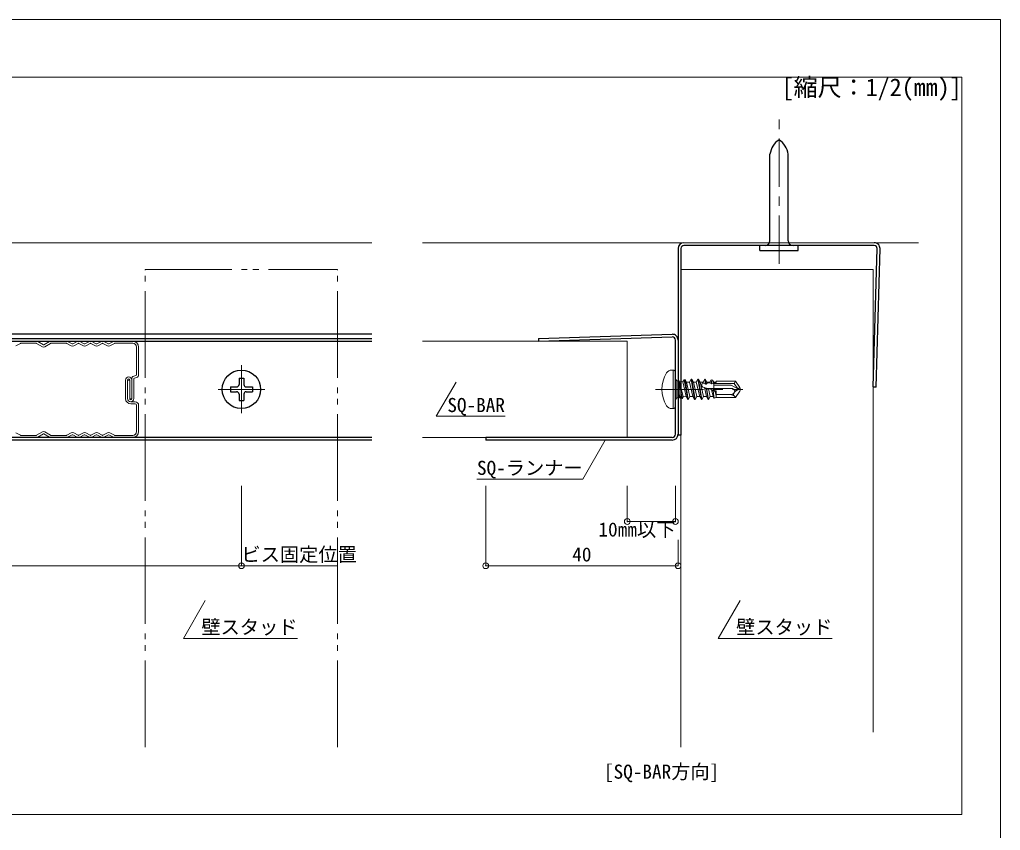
# Model space of a CAD drawing. Units: millimetres on the paper, enlarged 20 times, with parts at other scales. Extents: x -3900 to 3900, y -2694 to 2650.
# Drawn here: x 1861 to 3900, y 964 to 2650 of the extents above; entities that cross this region are included whole.
import ezdxf
from ezdxf.enums import TextEntityAlignment as Align

# ---------------------------------------------------------------- set-up
doc = ezdxf.new("R2010")
doc.units = ezdxf.units.MM
doc.header["$LTSCALE"] = 20
doc.header["$PDMODE"] = 32
doc.header["$PDSIZE"] = 12
doc.linetypes.add('CHAIN1', pattern=[8, 5, -1, 1, -1])
doc.linetypes.add('DOUBLE_CHAIN2', pattern=[12.8, 9, -1, 0.6, -0.6, 0.6, -1])
for name, color, linetype, lineweight in [('1-0_中心線', 7, 'Continuous', 18), ('1-2_野縁受け', 3, 'Continuous', 18), ('1-3_野縁', 2, 'Continuous', 25), ('1-5_寸法', 4, 'Continuous', 9), ('1-6_文字', 7, 'Continuous', 18), ('1-9_躯体他', 4, 'Continuous', 9), ('1-C_ビス・アンカーボルト・強調図形', 2, 'Continuous', 25), ('F-3_野縁', 3, 'Continuous', 18)]:
    doc.layers.add(name, color=color, linetype=linetype, lineweight=lineweight)
doc.layers.add('F-6_文字', color=7, linetype='Continuous')
doc.styles.add('ＭＳ ゴシック', font='')
doc.styles.get('ＭＳ ゴシック').set_extended_font_data('MS Gothic')

msp = doc.modelspace()

# ---------------------------------------------------------------- linework, layer by layer
at = {"layer": '1-0_中心線', "color": 4, "linetype": 'CHAIN1', "lineweight": 9}
for p, q in [((3439.79, 2142.43), (3439.79, 2451.36)), ((2321.89, 1831.47), (2321.89, 1931.49)), ((2273.41, 1881.13), (2370.36, 1881.13)), ((3182.78, 1881.13), (3364.62, 1881.13))]:
    msp.add_line(p, q, dxfattribs=at)
at = {"layer": '1-0_中心線'}
for p, q in [((3219.29, 1921.13), (3216.29, 1921.13)), ((3219.29, 1841.13), (3219.29, 1921.13)), ((3224.29, 1846.13), (3224.29, 1916.13)), ((3224.29, 1902.13), (3227.46, 1898.96)), ((3227.46, 1898.96), (3227.46, 1863.3)), ((3240.18, 1865.69), (3232.83, 1897.08)), ((3232.83, 1897.08), (3239.81, 1896.59)), ((3242.49, 1901.21), (3239.81, 1896.59)), ((3239.81, 1896.59), (3246.6, 1866.13)), ((3242.49, 1901.21), (3244.3, 1901.64)), ((3242.49, 1901.21), (3250.06, 1860.13)), ((3244.3, 1901.64), (3247.48, 1896.13)), ((3257.11, 1902.13), (3253.65, 1896.13)), ((3257.11, 1902.13), (3264.16, 1860.13)), ((3257.11, 1902.13), (3258.11, 1902.13)), ((3258.11, 1902.13), (3261.58, 1896.13)), ((3271.21, 1902.13), (3267.75, 1896.13)), ((3271.21, 1902.13), (3278.26, 1860.13)), ((3271.21, 1902.13), (3272.21, 1902.13)), ((3272.21, 1902.13), (3275.68, 1896.13)), ((3285.31, 1902.13), (3281.85, 1896.13)), ((3285.31, 1902.13), (3287, 1892.06)), ((3285.31, 1902.13), (3286.31, 1902.13)), ((3286.31, 1902.13), (3287.99, 1892.11)), ((3286.31, 1902.13), (3289.78, 1896.13)), ((3298.82, 1901.1), (3295.95, 1896.13)), ((3298.82, 1901.1), (3300.14, 1892.78)), ((3298.82, 1901.1), (3301.44, 1900.36)), ((3301.44, 1900.36), (3303.17, 1892.95)), ((3301.44, 1900.36), (3303.88, 1896.13)), ((3309.29, 1898.13), (3349.11, 1898.13)), ((3309.29, 1898.13), (3309.29, 1895.29)), ((3346.51, 1893.13), (3349.11, 1898.13)), ((3358.49, 1884.74), (3349.11, 1898.13)), ((3254.53, 1866.13), (3247.48, 1896.13)), ((3247.48, 1896.13), (3253.65, 1896.13)), ((3253.65, 1896.13), (3260.7, 1866.13)), ((3268.63, 1866.13), (3261.58, 1896.13)), ((3261.58, 1896.13), (3267.75, 1896.13)), ((3267.75, 1896.13), (3274.8, 1866.13)), ((3282.73, 1866.13), (3275.68, 1896.13)), ((3275.68, 1896.13), (3281.85, 1896.13)), ((3282.39, 1893.81), (3279.94, 1893.67)), ((3309.29, 1877.92), (3281.36, 1885.46)), ((3281.85, 1896.13), (3282.39, 1893.81)), ((3282.39, 1893.81), (3287, 1892.06)), ((3284.56, 1884.6), (3288.9, 1866.13)), ((3284.56, 1884.6), (3288.8, 1881.38)), ((3287.99, 1892.11), (3287, 1892.06)), ((3287.99, 1892.11), (3290.22, 1894.24)), ((3288.8, 1881.38), (3292.36, 1860.13)), ((3289.84, 1881.1), (3288.8, 1881.38)), ((3290.22, 1894.24), (3289.78, 1896.13)), ((3289.78, 1896.13), (3295.95, 1896.13)), ((3289.84, 1881.13), (3293.02, 1882.31)), ((3342.66, 1883.13), (3290, 1883.13)), ((3296.31, 1894.57), (3290.22, 1894.24)), ((3296.83, 1866.13), (3293.02, 1882.31)), ((3295.95, 1896.13), (3296.31, 1894.57)), ((3296.31, 1894.57), (3300.14, 1892.78)), ((3299.61, 1880.53), (3303, 1866.13)), ((3299.61, 1880.53), (3302.53, 1877.68)), ((3303.17, 1892.95), (3300.14, 1892.78)), ((3302.53, 1877.68), (3304.88, 1862.88)), ((3307.02, 1876.46), (3302.53, 1877.68)), ((3303.17, 1892.95), (3304.14, 1895.01)), ((3303.88, 1896.13), (3309.29, 1896.13)), ((3304.14, 1895.01), (3303.88, 1896.13)), ((3309.29, 1895.29), (3304.14, 1895.01)), ((3304.29, 1879.27), (3304.29, 1895.01)), ((3346.51, 1893.13), (3304.29, 1893.13)), ((3340.24, 1890.13), (3304.29, 1890.13)), ((3307.02, 1876.46), (3308.08, 1878.25)), ((3307.02, 1876.46), (3309.29, 1866.75)), ((3309.29, 1873.09), (3308.08, 1878.25)), ((3309.29, 1877.92), (3309.29, 1864.13)), ((3340.24, 1890.13), (3354.29, 1882.01)), ((3345.25, 1881.63), (3342.66, 1883.13)), ((3354.29, 1882.01), (3346.51, 1893.13)), ((3358.49, 1884.74), (3354.29, 1882.01)), ((3354.29, 1882.01), (3359.29, 1881.13)), ((3354.88, 1880.15), (3359.29, 1881.13)), ((3359.29, 1881.13), (3358.49, 1884.74)), ((3224.29, 1860.13), (3227.46, 1863.3)), ((3232.29, 1863.43), (3227.46, 1863.3)), ((3232.29, 1871.59), (3234.33, 1862.95)), ((3232.29, 1868.24), (3233.04, 1865.19)), ((3232.29, 1865.14), (3233.04, 1865.19)), ((3234.33, 1862.95), (3233.04, 1865.19)), ((3234.33, 1862.95), (3238.08, 1862.07)), ((3240.18, 1865.69), (3246.39, 1866.13)), ((3246.39, 1866.13), (3246.6, 1866.13)), ((3250.06, 1860.13), (3246.6, 1866.13)), ((3250.06, 1860.13), (3251.06, 1860.13)), ((3254.53, 1866.13), (3260.7, 1866.13)), ((3264.16, 1860.13), (3260.7, 1866.13)), ((3264.16, 1860.13), (3265.16, 1860.13)), ((3268.63, 1866.13), (3274.8, 1866.13)), ((3278.26, 1860.13), (3274.8, 1866.13)), ((3278.26, 1860.13), (3279.26, 1860.13)), ((3282.73, 1866.13), (3288.9, 1866.13)), ((3292.36, 1860.13), (3288.9, 1866.13)), ((3292.36, 1860.13), (3293.36, 1860.13)), ((3296.83, 1866.13), (3303, 1866.13)), ((3304.88, 1862.88), (3303, 1866.13)), ((3304.88, 1862.88), (3309.29, 1864.13)), ((3338.76, 1870.13), (3309.29, 1870.13)), ((3309.29, 1864.13), (3349.11, 1864.13)), ((3346.3, 1874.06), (3346.78, 1874.74)), ((3346.81, 1866.61), (3349.11, 1864.13)), ((3219.29, 1841.13), (3216.29, 1841.13))]:
    msp.add_line(p, q, dxfattribs=at)
for points in [[(3232.29, 1863.43), (3232.29, 1898.83), (3227.46, 1898.96)], [(3244.3, 1901.64), (3251.06, 1860.13), (3254.53, 1866.13)], [(3258.11, 1902.13), (3265.16, 1860.13), (3268.63, 1866.13)], [(3272.21, 1902.13), (3279.26, 1860.13), (3282.73, 1866.13)], [(3232.29, 1896.27), (3238.08, 1862.07), (3240.18, 1865.69)], [(3289.84, 1881.13), (3293.36, 1860.13), (3296.83, 1866.13)], [(3349.11, 1864.13), (3358.49, 1877.52), (3359.29, 1881.13)]]:
    msp.add_lwpolyline(points, dxfattribs=at)
for centre, radius, start, end in [((3216.29, 1909.13), 12, 90, 148.10921), ((3219.29, 1916.13), 5, 0, 90), ((3261.29, 1881.13), 65, 148.10921, 211.89079), ((3286.79, 1890.63), 7.5, 156.07927, 223.54462), ((3342.85, 1877.48), 4.79, 325, 60), ((3351.97, 1893.27), 13.44, 240, 282.5), ((3357.79, 1867.03), 13.44, 102.5, 145), ((3338.76, 1879.34), 9.21, 270, 325), ((3338.76, 1859.14), 10.98, 42.84567, 90), ((3351.16, 1870.65), 5.94, 145, 222.84567), ((3216.29, 1853.13), 12, 211.89079, 270), ((3219.29, 1846.13), 5, 270, 0)]:
    msp.add_arc(centre, radius, start, end, dxfattribs=at)
at = {"layer": '1-2_野縁受け', "linetype": 'DOUBLE_CHAIN2'}
for p, q in [((2121.89, 1137.27), (2121.89, 2130.13)), ((2121.89, 2130.13), (2521.89, 2130.13)), ((2521.89, 1137.27), (2521.89, 2130.13))]:
    msp.add_line(p, q, dxfattribs=at)
at = {"layer": '1-2_野縁受け'}
for p, q in [((3235.79, 2130.13), (3235.79, 1137.27)), ((3635.79, 2130.13), (3235.79, 2130.13)), ((3635.79, 1168.44), (3635.79, 2130.13)), ((1863.14, 1981.13), (1895.64, 1981.13)), ((1910.14, 1973.56), (1898.29, 1980.42)), ((1922.99, 1980.42), (1911.14, 1973.56)), ((1958.14, 1981.13), (1925.64, 1981.13)), ((1970.18, 1975.54), (1960.59, 1980.53)), ((1980.69, 1980.53), (1971.1, 1975.54)), ((1995.18, 1975.54), (1985.59, 1980.53)), ((2005.69, 1980.53), (1996.1, 1975.54)), ((2020.18, 1975.54), (2010.59, 1980.53)), ((2030.69, 1980.53), (2021.1, 1975.54)), ((2045.18, 1975.54), (2035.59, 1980.53)), ((2055.69, 1980.53), (2046.1, 1975.54)), ((2096.14, 1981.13), (2058.14, 1981.13)), ((2698.54, 1981.13), (3124.29, 1981.13)), ((3124.29, 1781.13), (3124.29, 1981.13)), ((1862.68, 1976.72), (1853.09, 1971.73)), ((1863.14, 1976.83), (1895.64, 1976.83)), ((1896.14, 1976.69), (1907.99, 1969.84)), ((1925.14, 1976.69), (1913.29, 1969.84)), ((1958.14, 1976.83), (1925.64, 1976.83)), ((1968.19, 1971.73), (1958.6, 1976.72)), ((1982.68, 1976.72), (1973.09, 1971.73)), ((1993.19, 1971.73), (1983.6, 1976.72)), ((2007.68, 1976.72), (1998.09, 1971.73)), ((2018.19, 1971.73), (2008.6, 1976.72)), ((2032.68, 1976.72), (2023.09, 1971.73)), ((2043.19, 1971.73), (2033.6, 1976.72)), ((2057.68, 1976.72), (2048.09, 1971.73)), ((2096.14, 1976.83), (2058.14, 1976.83)), ((2103.84, 1911.64), (2103.84, 1969.13)), ((2108.14, 1911.64), (2108.14, 1969.13)), ((2080.94, 1900.53), (2080.94, 1861.73)), ((2089.54, 1900.48), (2089.54, 1861.73)), ((2093.84, 1902.91), (2093.84, 1861.73)), ((2098.12, 1908.66), (2102.63, 1910.01)), ((2098.14, 1902.91), (2098.14, 1861.73)), ((2103.86, 1905.9), (2099.35, 1904.54)), ((2093.84, 1861.68), (2089.54, 1861.68)), ((2100.84, 1855.28), (2091.69, 1855.28)), ((2100.84, 1850.98), (2091.69, 1850.98)), ((2103.84, 1847.98), (2103.84, 1793.13)), ((2108.14, 1847.98), (2108.14, 1793.13)), ((1862.68, 1785.54), (1853.09, 1790.53)), ((1863.14, 1785.43), (1895.64, 1785.43)), ((1863.14, 1781.13), (1895.64, 1781.13)), ((1896.14, 1785.56), (1907.99, 1792.42)), ((1910.14, 1788.69), (1898.29, 1781.84)), ((1922.99, 1781.84), (1911.14, 1788.69)), ((1925.14, 1785.56), (1913.29, 1792.42)), ((1958.14, 1785.43), (1925.64, 1785.43)), ((1958.14, 1781.13), (1925.64, 1781.13)), ((1968.19, 1790.53), (1958.6, 1785.54)), ((1970.18, 1786.72), (1960.59, 1781.73)), ((1980.69, 1781.73), (1971.1, 1786.72)), ((1982.68, 1785.54), (1973.09, 1790.53)), ((1993.19, 1790.53), (1983.6, 1785.54)), ((1995.18, 1786.72), (1985.59, 1781.73)), ((2005.69, 1781.73), (1996.1, 1786.72)), ((2007.68, 1785.54), (1998.09, 1790.53)), ((2018.19, 1790.53), (2008.6, 1785.54)), ((2020.18, 1786.72), (2010.59, 1781.73)), ((2030.69, 1781.73), (2021.1, 1786.72)), ((2032.68, 1785.54), (2023.09, 1790.53)), ((2043.19, 1790.53), (2033.6, 1785.54)), ((2045.18, 1786.72), (2035.59, 1781.73)), ((2055.69, 1781.73), (2046.1, 1786.72)), ((2057.68, 1785.54), (2048.09, 1790.53)), ((2096.14, 1785.43), (2058.14, 1785.43)), ((2096.14, 1781.13), (2058.14, 1781.13)), ((3124.29, 1781.13), (2698.54, 1781.13))]:
    msp.add_line(p, q, dxfattribs=at)
msp.add_lwpolyline([(2089.54, 1900.48), (2085.24, 1900.48), (2085.24, 1861.73)], dxfattribs=at)
for centre, radius, start, end in [((1863.14, 1975.83), 5.3, 90, 117.47846), ((1895.64, 1975.83), 5.3, 59.94794, 90), ((1925.64, 1975.83), 5.3, 90, 120.05206), ((1958.14, 1975.83), 5.3, 62.52154, 90), ((1983.14, 1975.83), 5.3, 90, 117.47846), ((1983.14, 1975.83), 5.3, 62.52154, 90), ((2008.14, 1975.83), 5.3, 90, 117.47846), ((2008.14, 1975.83), 5.3, 62.52154, 90), ((2033.14, 1975.83), 5.3, 90, 117.47846), ((2033.14, 1975.83), 5.3, 62.52154, 90), ((2058.14, 1975.83), 5.3, 90, 117.47846), ((2096.14, 1969.13), 12, 0, 90), ((1863.14, 1975.83), 1, 90, 117.47846), ((1895.64, 1975.83), 1, 59.94794, 90), ((1910.64, 1974.43), 5.3, 239.94794, 300.05206), ((1910.64, 1974.43), 1, 239.94794, 300.05206), ((1925.64, 1975.83), 1, 90, 120.05206), ((1958.14, 1975.83), 1, 62.52154, 90), ((1970.64, 1976.43), 5.3, 242.52154, 297.47846), ((1970.64, 1976.43), 1, 242.52154, 297.47846), ((1983.14, 1975.83), 1, 90, 117.47846), ((1983.14, 1975.83), 1, 62.52154, 90), ((1995.64, 1976.43), 5.3, 242.52154, 297.47846), ((1995.64, 1976.43), 1, 242.52154, 297.47846), ((2008.14, 1975.83), 1, 90, 117.47846), ((2008.14, 1975.83), 1, 62.52154, 90), ((2020.64, 1976.43), 5.3, 242.52154, 297.47846), ((2020.64, 1976.43), 1, 242.52154, 297.47846), ((2033.14, 1975.83), 1, 90, 117.47846), ((2033.14, 1975.83), 1, 62.52154, 90), ((2045.64, 1976.43), 5.3, 242.52154, 297.47846), ((2045.64, 1976.43), 1, 242.52154, 297.47846), ((2058.14, 1975.83), 1, 90, 117.47846), ((2096.14, 1969.13), 7.7, 0, 90), ((2087.39, 1900.53), 6.45, 90, 180), ((2087.39, 1900.48), 2.15, 90, 180), ((2087.39, 1900.53), 6.45, 0, 90), ((2087.39, 1900.48), 2.15, 0, 90), ((2099.84, 1902.91), 6, 106.7, 180), ((2099.84, 1902.91), 1.7, 106.7, 180), ((2102.14, 1911.64), 1.7, 286.7, 360), ((2102.14, 1911.64), 6, 286.7, 360), ((2091.69, 1861.73), 10.75, 180, 270), ((2091.69, 1861.73), 6.45, 180, 270), ((2091.69, 1861.73), 2.15, 180, 270), ((2091.69, 1861.73), 2.15, 270, 0), ((2091.69, 1861.73), 6.45, 270, 0), ((2100.84, 1847.98), 7.3, 0, 90), ((2100.84, 1847.98), 3, 0, 90), ((1863.14, 1786.43), 5.3, 242.52154, 270), ((1863.14, 1786.43), 1, 242.52154, 270), ((1895.64, 1786.43), 1, 270, 300.05206), ((1895.64, 1786.43), 5.3, 270, 300.05206), ((1910.64, 1787.83), 5.3, 59.94794, 120.05206), ((1910.64, 1787.83), 1, 59.94794, 120.05206), ((1925.64, 1786.43), 5.3, 239.94794, 270), ((1925.64, 1786.43), 1, 239.94794, 270), ((1958.14, 1786.43), 1, 270, 297.47846), ((1958.14, 1786.43), 5.3, 270, 297.47846), ((1970.64, 1785.83), 5.3, 62.52154, 117.47846), ((1970.64, 1785.83), 1, 62.52154, 117.47846), ((1983.14, 1786.43), 5.3, 242.52154, 270), ((1983.14, 1786.43), 1, 242.52154, 270), ((1983.14, 1786.43), 1, 270, 297.47846), ((1983.14, 1786.43), 5.3, 270, 297.47846), ((1995.64, 1785.83), 5.3, 62.52154, 117.47846), ((1995.64, 1785.83), 1, 62.52154, 117.47846), ((2008.14, 1786.43), 5.3, 242.52154, 270), ((2008.14, 1786.43), 1, 242.52154, 270), ((2008.14, 1786.43), 1, 270, 297.47846), ((2008.14, 1786.43), 5.3, 270, 297.47846), ((2020.64, 1785.83), 5.3, 62.52154, 117.47846), ((2020.64, 1785.83), 1, 62.52154, 117.47846), ((2033.14, 1786.43), 5.3, 242.52154, 270), ((2033.14, 1786.43), 1, 242.52154, 270), ((2033.14, 1786.43), 1, 270, 297.47846), ((2033.14, 1786.43), 5.3, 270, 297.47846), ((2045.64, 1785.83), 5.3, 62.52154, 117.47846), ((2045.64, 1785.83), 1, 62.52154, 117.47846), ((2058.14, 1786.43), 5.3, 242.52154, 270), ((2058.14, 1786.43), 1, 242.52154, 270), ((2096.14, 1793.13), 12, 270, 0), ((2096.14, 1793.13), 7.7, 270, 0)]:
    msp.add_arc(centre, radius, start, end, dxfattribs=at)
at = {"layer": '1-3_野縁'}
for p, q in [((3229.79, 2174.13), (3229.79, 1786.13)), ((3235.79, 2174.13), (3235.79, 1786.13)), ((3637.79, 2180.13), (3241.79, 2180.13)), ((3635.79, 1886.13), (3643.79, 2173.96)), ((3641.79, 1885.96), (3649.79, 2173.8)), ((1064.64, 1986.63), (2593.01, 1986.63)), ((2593.01, 1995.63), (1064.84, 1995.63)), ((1064.85, 1981.13), (2593.01, 1981.13)), ((2939.61, 1986.63), (3217.4, 1995.62)), ((2939.61, 1986.63), (2939.79, 1981.13)), ((2939.79, 1981.13), (3217.58, 1990.13)), ((3224.29, 1787.63), (3224.29, 1983.63)), ((3635.79, 1886.13), (3641.79, 1886.13)), ((2593.01, 1781.13), (1142.4, 1781.13)), ((2593.01, 1775.63), (1142.56, 1775.63)), ((2829.79, 1781.13), (2829.79, 1775.63)), ((3217.79, 1781.13), (2829.79, 1781.13)), ((3217.79, 1775.63), (2829.79, 1775.63)), ((3235.79, 1786.13), (3229.7, 1786.13))]:
    msp.add_line(p, q, dxfattribs=at)
for centre, radius, start, end in [((3241.79, 2174.13), 12, 90, 180), ((3637.79, 2174.13), 12, 358.4084, 90), ((3241.79, 2174.13), 6, 90, 180), ((3637.79, 2174.13), 6, 358.4084, 90), ((3217.79, 1983.63), 12, 0, 91.85495), ((3217.79, 1983.63), 6.5, 0, 91.85495), ((3217.79, 1787.63), 6.5, 270, 0), ((3217.79, 1787.63), 12, 270, 0)]:
    msp.add_arc(centre, radius, start, end, dxfattribs=at)
at = {"layer": '1-5_寸法'}
for p, q in [((2321.89, 1514.31), (2321.89, 1680.31)), ((2829.79, 1514.31), (2829.79, 1680.31)), ((3124.29, 1606.25), (3124.29, 1680.31)), ((3224.29, 1606.25), (3224.29, 1680.31)), ((3124.29, 1606.25), (3224.29, 1606.25)), ((3229.79, 1514.31), (3229.79, 1568.44)), ((510.64, 1514.31), (2519.98, 1514.31)), ((2829.79, 1514.31), (3229.79, 1514.31))]:
    msp.add_line(p, q, dxfattribs=at)
at = {"layer": '1-5_寸法', "color": 3}
for p in [(3124.29, 1606.25), (3224.29, 1606.25), (2321.89, 1514.31), (2829.79, 1514.31), (3229.79, 1514.31)]:
    msp.add_point(p, dxfattribs=at)
at = {"layer": '1-6_文字'}
for p, q in [((2726.99, 1825.05), (2768.08, 1896.21)), ((2726.99, 1825.05), (2870.04, 1825.05)), ((3078.41, 1775.34), (3031.67, 1694.38)), ((3031.67, 1694.38), (2811.67, 1694.38)), ((2201.44, 1363.27), (2246.83, 1441.89)), ((3313.44, 1363.27), (3358.83, 1441.89)), ((2201.44, 1363.27), (2438.54, 1363.27)), ((3313.44, 1363.27), (3550.54, 1363.27))]:
    msp.add_line(p, q, dxfattribs=at)
at = {"layer": '1-9_躯体他'}
for p, q in [((210.64, 2186.13), (2593.01, 2186.13)), ((2698.54, 2186.13), (3730.05, 2186.13))]:
    msp.add_line(p, q, dxfattribs=at)
at = {"layer": '1-C_ビス・アンカーボルト・強調図形'}
for p, q in [((3420.79, 2190.13), (3420.79, 2370.13)), ((3458.79, 2190.13), (3458.79, 2370.13)), ((3399.79, 2170.13), (3399.79, 2180.13)), ((3399.79, 2170.13), (3479.79, 2170.13)), ((3479.79, 2170.13), (3479.79, 2180.13)), ((2316.89, 1904.13), (2326.89, 1904.13)), ((2316.89, 1904.13), (2316.89, 1891.13)), ((2326.89, 1904.13), (2326.89, 1891.13)), ((2298.89, 1886.13), (2311.89, 1886.13)), ((2298.89, 1886.13), (2298.89, 1876.13)), ((2331.89, 1886.13), (2344.89, 1886.13)), ((2344.89, 1886.13), (2344.89, 1876.13)), ((2298.89, 1876.13), (2311.89, 1876.13)), ((2316.89, 1871.13), (2316.89, 1858.13)), ((2316.89, 1858.13), (2326.89, 1858.13)), ((2326.89, 1871.13), (2326.89, 1858.13)), ((2331.89, 1876.13), (2344.89, 1876.13))]:
    msp.add_line(p, q, dxfattribs=at)
msp.add_circle((2321.89, 1881.13), 40, dxfattribs=at)
for centre, radius, start, end in [((3463.95, 2363.81), 43.62, 123.63241, 171.6727), ((3415.63, 2363.81), 43.62, 8.3273, 56.36759), ((3410.79, 2190.13), 10, 270, 0), ((3468.79, 2190.13), 10, 180, 270), ((2311.89, 1891.13), 5, 269.99998, 0), ((2331.89, 1891.13), 5, 180, 270), ((2311.89, 1871.13), 5, 0, 89.99998), ((2331.89, 1871.13), 5, 90, 180)]:
    msp.add_arc(centre, radius, start, end, dxfattribs=at)
at = {"layer": 'F-3_野縁'}
for p, q in [((-3900, 2650), (3900, 2650)), ((3900, 2650), (3900, -2650)), ((3820, 2530), (40, 2530)), ((3820, 2530), (3820, 996.67)), ((38.91, 996.67), (3820, 996.67))]:
    msp.add_line(p, q, dxfattribs=at)

# ---------------------------------------------------------------- texts
at = {"layer": '1-5_寸法', "color": 7, "style": 'ＭＳ ゴシック'}
for s, p in [('10㎜以下', (3064.29, 1566.25)), ('ビス固定位置', (2321.89, 1514.31)), ('40', (3009.79, 1514.31))]:
    msp.add_text(s, height=29.33, dxfattribs=at).set_placement(p, align=Align.BOTTOM_LEFT)
at = {"layer": '1-6_文字', "style": 'ＭＳ ゴシック'}
for s, p in [('SQ-BAR', (2750.04, 1825.05)), ('SQ-ランナー', (2811.67, 1694.38)), ('壁スタッド', (2238.54, 1363.27)), ('壁スタッド', (3350.54, 1363.27)), ('[SQ-BAR方向]', (3075.79, 1062.59))]:
    msp.add_text(s, height=29.33, dxfattribs=at).set_placement(p, align=Align.BOTTOM_LEFT)
at = {"layer": 'F-6_文字', "style": 'ＭＳ ゴシック'}
msp.add_text('[縮尺：1/2(mm)]', height=36.66, dxfattribs=at).set_placement((3445, 2480), align=Align.BOTTOM_LEFT)

doc.saveas('drawing.dxf')
